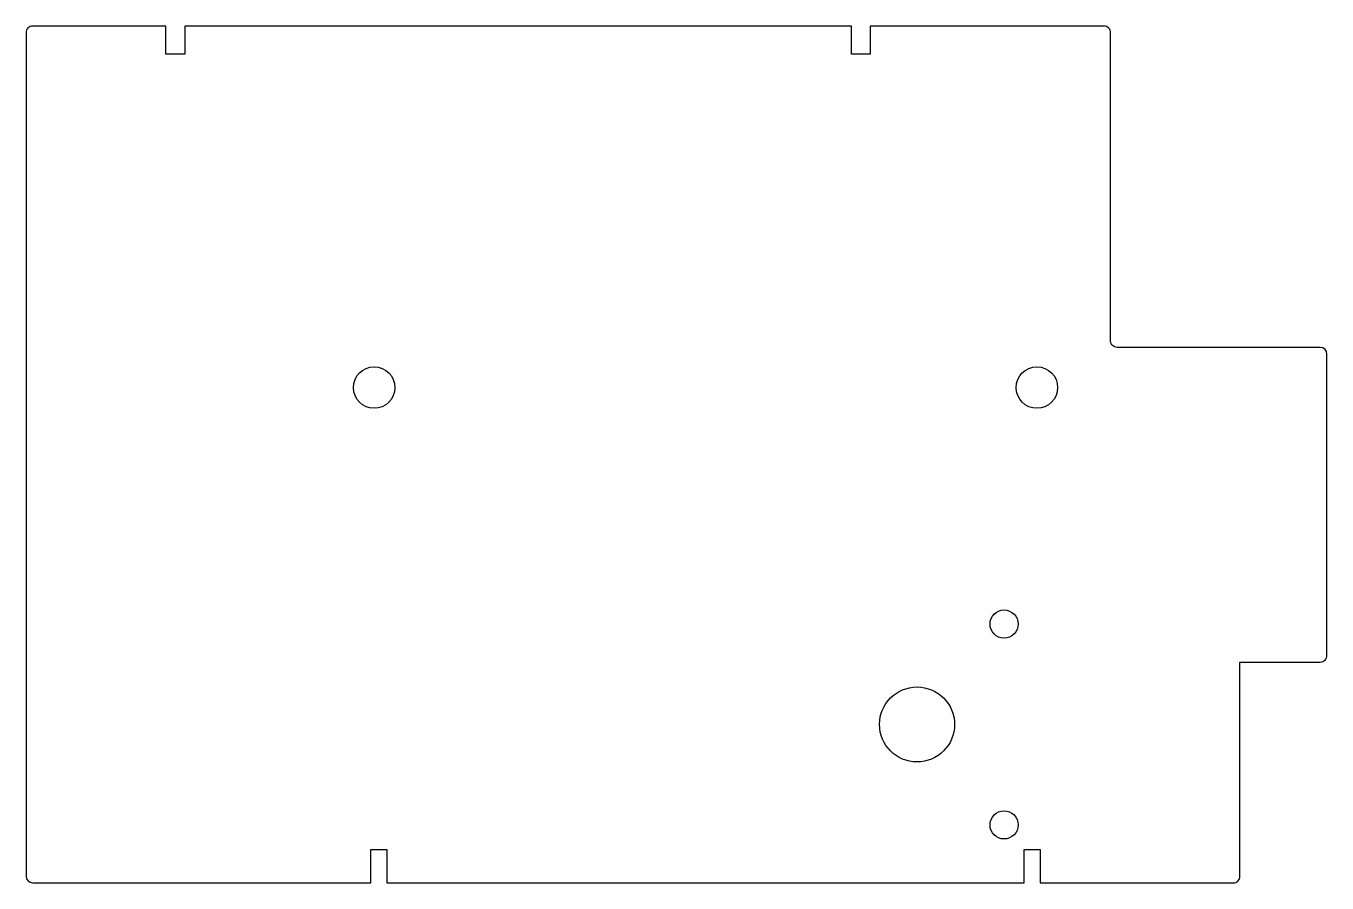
# Model space of a CAD drawing. Header units: millimetres. Extents: x 125.6 to 222.8, y 167.5 to 231.5.
import ezdxf

# ---------------------------------------------------------------- set-up
doc = ezdxf.new("R2010")
doc.units = ezdxf.units.MM

msp = doc.modelspace()

# ---------------------------------------------------------------- linework, layer by layer
msp.add_lwpolyline([(125.607, 168.056, 0.414105), (126.106, 167.556), (151.355, 167.547), (151.355, 170.047), (152.555, 170.047), (152.555, 167.547), (200.155, 167.547), (200.155, 170.047), (201.355, 170.047), (201.355, 167.547), (215.772, 167.547, 0.414214), (216.272, 168.047), (216.272, 184.047), (222.272, 184.047, 0.414217), (222.772, 184.547), (222.772, 207.047, 0.41421), (222.272, 207.547), (207.105, 207.547, -0.414214), (206.605, 208.047), (206.605, 231.047, 0.414214), (206.105, 231.547), (188.655, 231.547), (188.655, 229.447), (187.255, 229.447), (187.255, 231.547), (137.455, 231.547), (137.455, 229.447), (136.055, 229.447), (136.055, 231.547), (126.105, 231.547, 0.414214), (125.605, 231.047), (125.605, 168.047)], format="xyb", close=True)
at = {"color": 7, "linetype": 'Continuous'}
for centre, radius in [((151.605, 204.547), 1.55), ((201.105, 204.547), 1.55), ((198.655, 186.884), 1.05), ((192.155, 179.384), 2.8), ((198.655, 171.884), 1.05)]:
    msp.add_circle(centre, radius, dxfattribs=at)

doc.saveas('drawing.dxf')
